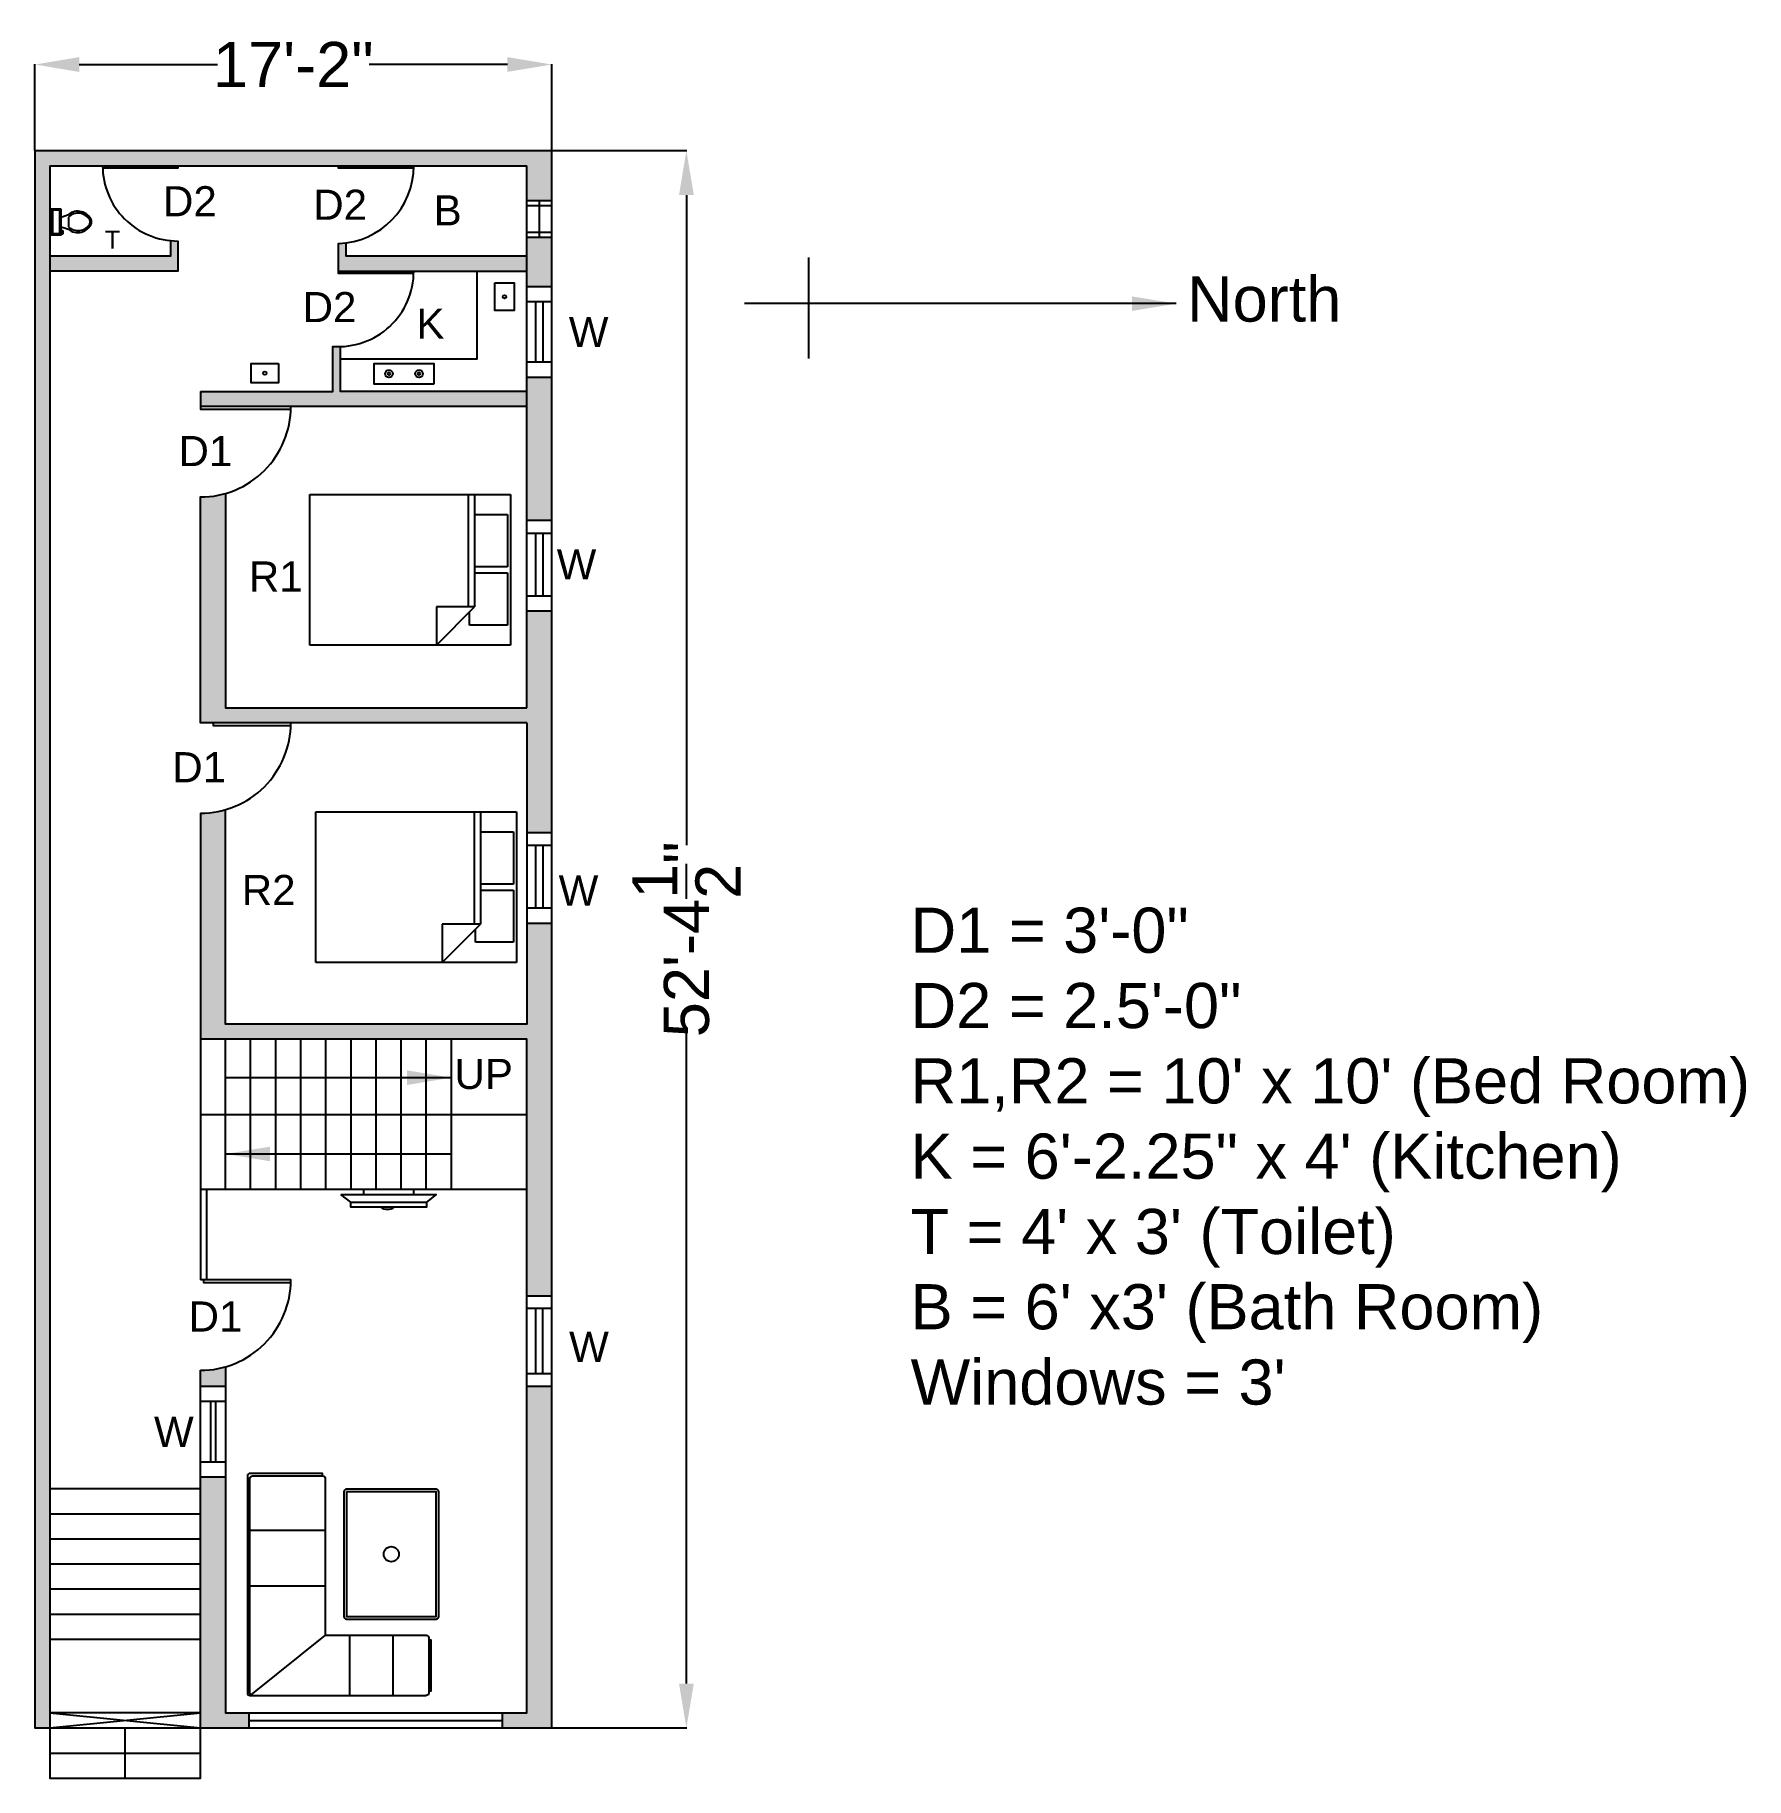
# Model space of a CAD drawing. Header units: inches. Extents: x 252 to 934, y 111 to 806.
import ezdxf

# ---------------------------------------------------------------- set-up
doc = ezdxf.new("R2010")
doc.units = ezdxf.units.IN
doc.header["$MEASUREMENT"] = 0
doc.styles.get("Standard").update_dxf_attribs({"font": 'arial.ttf', "height": 18})
doc.dimstyles.get("Standard").update_dxf_attribs({"dimtxt": 24.4375, "dimasz": 17.6875, "dimexe": 0.18, "dimexo": 0.0625, "dimgap": 0.09, "dimtad": 0, "dimzin": 0, "dimdsep": 46, "dimlunit": 4, "dimtxsty": 'Standard', "dimcen": 0.09, "dimadec": 0, "dimazin": 0, "dimtfac": 1, "dimtofl": 0, "dimtmove": 0, "dimatfit": 3, "dimfxl": 1, "dimtolj": 1, "dimtzin": 0, "dimarcsym": 0})

# ---------------------------------------------------------------- blocks, each defined once
blk = doc.blocks.new('Toilet - top')
for p, q in [((-10, -8.5), (-8, -8.5)), ((-10, -9.5), (-10, -8.5)), ((-7, -9.5), (-10, -9.5)), ((-8, -8.5), (-8, -8)), ((-7, -8), (-7, -9.5)), ((-4, -8), (-6, -14)), ((4, -14), (-4, -14)), ((4, -8), (6, -14)), ((9.5, -6), (9.5, -2))]:
    blk.add_line(p, q)
blk.add_lwpolyline([(10.5, -8), (10.5, 0), (-10.5, 0), (-10.5, -8)], close=True)
for points in [[(-9.5, -2), (-9.5, -6)], [(8.5, -1), (-8.5, -1)], [(-8.5, -7), (8.5, -7)]]:
    blk.add_lwpolyline(points)
for centre, radius, start, end in [((-8.6, -1.9), 0.884, 81.8699, 188.1301), ((-8.6, -6.1), 0.884, 171.8699, 278.1301), ((3.5, -21.6), 12.2, 141.4691, 247.9714), ((4.2, -21.8), 11.3, 136.3677, 238.9468), ((-3.5, -21.6), 12.2, 292.0284, 38.5307), ((-4.2, -21.8), 11.3, 301.053, 43.6321), ((8.6, -1.9), 0.884, 351.8699, 98.1301), ((8.6, -6.1), 0.884, 261.8699, 8.1301), ((0, -27.9), 4, 245.7318, 294.2682), ((0, -29), 4, 254.8605, 285.1395)]:
    blk.add_arc(centre, radius, start, end)
blk = doc.blocks.new('Bed - Queen')
at = {"linetype": 'Continuous'}
for p, q in [((0, -80.00003), (0, 0)), ((0, 0), (59.99999, 0)), ((59.99999, 0), (59.99999, -80.00003)), ((7.99999, -1.2), (28.79998, -1.2)), ((7.99999, -14.4), (7.99999, -1.2)), ((28.79998, -1.2), (28.79998, -14.4)), ((31.19999, -1.2), (51.99999, -1.2)), ((31.19999, -14.4), (31.19999, -1.2)), ((51.99999, -1.2), (51.99999, -16.4)), ((0, -14.4), (44.8, -14.4)), ((44.8, -16.8), (0, -16.8)), ((59.99999, -29.6), (44.8, -14.4)), ((44.8, -14.4), (44.8, -29.6)), ((51.99999, -16.4), (46.79936, -16.4)), ((44.8, -29.6), (59.99999, -29.6)), ((59.99999, -80.00003), (0, -80.00003))]:
    blk.add_line(p, q, dxfattribs=at)
blk = doc.blocks.new('*D6')
at = {"color": 0, "lineweight": -2, "transparency": 16777216}
for p, q in [((252.38, 759.77), (252.38, 794.22)), ((270.06, 794.04), (325.22, 794.04)), ((440.69, 794.04), (385.54, 794.04)), ((458.38, 759.77), (458.38, 794.22))]:
    blk.add_line(p, q, dxfattribs=at)
at = {"color": 0, "transparency": 16777216}
for points in [[(270.06, 796.99), (270.06, 791.09), (252.38, 794.04)], [(440.69, 796.99), (440.69, 791.09), (458.38, 794.04)]]:
    blk.add_solid(points, dxfattribs=at)
at = {"layer": 'Defpoints', "color": 0, "transparency": 16777216}
for p in [(458.38, 794.04), (252.38, 759.71), (458.38, 759.71)]:
    blk.add_point(p, dxfattribs=at)
at = {"color": 0, "transparency": 16777216, "insert": (355.38, 794.04), "char_height": 18, "attachment_point": 5}
blk.add_mtext('\\A1;17\'-2"', dxfattribs=at)
blk = doc.blocks.new('*D7')
at = {"color": 0, "lineweight": -2, "transparency": 16777216}
for p, q in [((458.44, 759.71), (512.21, 759.71)), ((512.03, 742.02), (512.03, 483.03)), ((512.03, 148.89), (512.03, 407.89)), ((458.44, 131.21), (512.21, 131.21))]:
    blk.add_line(p, q, dxfattribs=at)
at = {"color": 0, "transparency": 16777216}
for points in [[(509.08, 742.02), (514.98, 742.02), (512.03, 759.71)], [(509.08, 148.89), (514.98, 148.89), (512.03, 131.21)]]:
    blk.add_solid(points, dxfattribs=at)
at = {"layer": 'Defpoints', "color": 0, "transparency": 16777216}
for p in [(458.38, 759.71), (458.38, 131.21), (512.03, 131.21)]:
    blk.add_point(p, dxfattribs=at)
at = {"color": 0, "transparency": 16777216, "insert": (512.03, 445.46), "char_height": 18, "attachment_point": 5, "rotation": 90}
blk.add_mtext('\\A1;52\'-4{\\H1x;\\S1/2;}"', dxfattribs=at)

msp = doc.modelspace()

# ---------------------------------------------------------------- hatches: boundary and pattern name
at = {"true_color": 0x000000}
h = msp.add_hatch(color=18, dxfattribs=at)
h.dxf.hatch_style = 1
h.paths.add_polyline_path([(258.376, 753.705), (306.376, 753.705), (448.376, 753.705), (448.376, 739.816), (458.376, 739.816), (458.376, 759.705), (252.376, 759.705), (252.376, 131.205), (258.376, 131.205)])
h = msp.add_hatch(color=18, dxfattribs=at)
h.dxf.hatch_style = 1
h.paths.add_polyline_path([(309.376, 723.705, -0.0250471), (306.376, 723.856), (306.376, 717.705), (258.376, 717.705), (258.376, 711.705), (309.376, 711.705)])
h.paths.add_polyline_path([(448.376, 717.705), (376.376, 717.705), (376.376, 722.95, -0.024275), (373.376, 722.705), (373.376, 711.705), (448.376, 711.705)])
h.paths.add_polyline_path([(458.376, 725.22), (448.376, 725.22), (448.376, 717.705), (448.376, 705.51), (458.376, 705.51)])
h.paths.add_polyline_path([(458.376, 669.51), (448.376, 669.51), (448.376, 663.705), (448.376, 612.283), (458.376, 612.283)])
h.paths.add_polyline_path([(448.376, 663.705), (374.126, 663.705), (374.126, 681.638, -0.0249565), (371.126, 681.705), (371.126, 663.705), (318.376, 663.705), (318.376, 657.705), (371.126, 657.705), (448.376, 657.705)])
h = msp.add_hatch(color=18, dxfattribs=at)
h.dxf.hatch_style = 1
h.paths.add_polyline_path([(458.376, 576.283), (448.376, 576.283), (448.376, 537.705), (328.376, 537.705), (328.376, 623.122, -0.0704864), (318.376, 621.705), (318.376, 531.705), (448.376, 531.705), (448.376, 487.946), (458.376, 487.946)])
h = msp.add_hatch(color=18, dxfattribs=at)
h.dxf.hatch_style = 1
h.paths.add_polyline_path([(458.376, 451.946), (448.376, 451.946), (448.376, 411.705), (328.376, 411.705), (328.376, 497.122, -0.0704864), (318.376, 495.705), (318.376, 405.705), (448.376, 405.705), (448.376, 345.705), (448.376, 303.454), (458.376, 303.454)])
h.paths.add_polyline_path([(458.376, 267.459), (448.376, 267.459), (448.376, 137.205), (438.628, 137.205), (438.628, 131.205), (458.376, 131.205)])
h.paths.add_polyline_path([(328.376, 231.229), (318.376, 231.229), (318.376, 131.205), (337.691, 131.205), (337.691, 137.205), (328.376, 137.205)])
h = msp.add_hatch(color=18, dxfattribs=at)
h.dxf.hatch_style = 1
h.paths.add_polyline_path([(328.376, 275.122, -0.0704864), (318.376, 273.705), (318.376, 267.229), (328.376, 267.229)])

# ---------------------------------------------------------------- linework, layer by layer
for p, q in [((448.376, 537.705), (448.376, 753.705)), ((448.376, 739.816), (458.376, 739.816)), ((448.376, 737.816), (458.376, 737.816)), ((453.376, 739.816), (453.376, 725.22)), ((448.376, 727.22), (458.376, 727.22)), ((448.376, 725.22), (458.376, 725.22)), ((560.75, 717.161), (560.75, 676.828)), ((458.376, 699.51), (448.376, 699.51)), ((451.876, 699.51), (451.876, 675.51)), ((454.876, 699.51), (454.876, 675.51)), ((448.376, 675.51), (458.376, 675.51)), ((448.376, 607.283), (458.376, 607.283)), ((451.876, 607.283), (451.876, 582.283)), ((454.876, 607.283), (454.876, 582.283)), ((448.376, 582.283), (458.376, 582.283)), ((318.376, 495.705), (318.376, 309.705)), ((448.376, 482.946), (458.376, 482.946)), ((451.876, 482.946), (451.876, 457.946)), ((454.876, 482.946), (454.876, 457.946)), ((448.376, 457.946), (458.376, 457.946)), ((328.376, 345.705), (328.376, 405.705)), ((338.376, 345.705), (338.376, 405.705)), ((348.376, 345.705), (348.376, 405.705)), ((358.376, 345.705), (358.376, 405.705)), ((368.376, 345.705), (368.376, 405.705)), ((378.376, 345.705), (378.376, 405.705)), ((388.376, 345.705), (388.376, 405.705)), ((398.376, 345.705), (398.376, 405.705)), ((408.376, 345.705), (408.376, 405.705)), ((418.376, 345.705), (418.376, 405.705)), ((318.376, 375.705), (448.376, 375.705)), ((378.306, 340.705), (408.397, 340.705)), ((383.376, 345.705), (383.376, 343.705)), ((403.41, 343.705), (403.41, 345.705)), ((448.376, 303.454), (458.376, 303.454)), ((448.376, 298.454), (458.376, 298.454)), ((451.876, 298.454), (451.876, 272.459)), ((448.376, 272.459), (458.376, 272.459)), ((448.376, 267.459), (458.376, 267.459)), ((328.376, 261.229), (318.376, 261.229)), ((322.376, 261.229), (322.376, 237.229)), ((324.376, 261.229), (324.376, 237.229)), ((318.376, 237.229), (328.376, 237.229)), ((318.376, 226.455), (258.376, 226.455)), ((318.376, 216.455), (258.376, 216.455)), ((338.099, 210.077), (368.099, 210.077)), ((318.376, 206.455), (258.376, 206.455)), ((318.376, 196.455), (258.376, 196.455)), ((338.099, 187.879), (368.099, 187.879)), ((318.376, 186.455), (258.376, 186.455)), ((377.754, 168.129), (377.754, 144.129)), ((395.012, 168.129), (395.012, 144.129)), ((318.376, 166.455), (258.376, 166.455)), ((337.691, 137.205), (337.691, 131.205)), ((337.691, 134.205), (438.628, 134.205)), ((438.628, 137.205), (438.628, 131.205)), ((288.376, 111.205), (288.376, 131.205)), ((258.376, 121.205), (318.376, 121.205))]:
    msp.add_line(p, q)
for points in [[(458.376, 131.205), (458.376, 759.705), (252.376, 759.705), (252.376, 131.205)], [(411.493, 666.802), (411.493, 674.802), (387.493, 674.802), (387.493, 666.802)], [(374.28, 343.705), (412.304, 343.705), (408.397, 340.705), (408.397, 338.705), (378.306, 338.705), (378.306, 340.705)]]:
    msp.add_lwpolyline(points, close=True)
for points in [[(279.376, 753.705, 0.4142136), (309.376, 723.705), (309.376, 711.705), (258.376, 711.705)], [(403.359, 710.705), (373.376, 710.705), (373.376, 722.705, 0.4046436), (403.376, 753.705)], [(318.376, 663.705), (371.126, 663.705), (371.126, 681.705, 0.4355392), (403.376, 711.705)], [(448.376, 531.705), (318.376, 531.705), (318.376, 621.705, 0.4142136), (354.376, 657.705)], [(318.376, 495.705, 0.4142136), (354.376, 531.705)], [(318.376, 273.705, 0.4142136), (354.376, 309.705), (318.376, 309.705)], [(367.036, 231.63), (367.036, 232.63), (338.099, 232.63, 0.4142136), (337.099, 231.63), (337.099, 145.129, 0.4142136), (338.099, 144.129), (408.373, 144.129)], [(339.099, 144.129, -0.4142136), (338.099, 145.129), (338.099, 230.63, -0.4142136), (339.099, 231.63), (367.099, 231.63, -0.4142136), (368.099, 230.63), (368.099, 168.129), (338.426, 144.39)], [(368.099, 168.129), (408.373, 168.129, -0.4142136), (409.373, 167.129), (409.373, 145.129, -0.4142136), (408.373, 144.129)]]:
    msp.add_lwpolyline(points, format="xyb")
for points in [[(258.376, 753.705), (448.376, 753.705)], [(258.376, 753.705), (258.376, 111.205), (318.376, 111.205), (318.376, 273.705)], [(309.376, 753.705), (309.376, 752.705), (279.393, 752.705)], [(403.36, 752.705), (373.376, 752.705), (373.376, 753.705)], [(306.376, 723.856), (306.376, 717.705), (258.376, 717.705)], [(448.376, 717.705), (376.376, 717.705), (376.376, 722.95)], [(373.376, 711.705), (448.376, 711.705)], [(374.126, 676.816), (428.598, 676.816), (428.598, 711.705)], [(435.639, 706.997), (443.413, 706.997), (443.413, 696.009), (435.639, 696.009), (435.639, 706.997)], [(458.376, 705.51), (448.376, 705.51)], [(448.376, 663.705), (374.126, 663.705), (374.126, 681.638)], [(349.513, 674.93), (349.513, 667.156), (338.525, 667.156), (338.525, 674.93), (349.513, 674.93)], [(448.376, 669.51), (458.376, 669.51)], [(318.376, 663.705), (318.376, 656.705), (354.362, 656.705)], [(448.376, 657.705), (318.376, 657.705)], [(328.376, 623.122), (328.376, 537.705), (448.376, 537.705)], [(458.376, 612.283), (448.376, 612.283)], [(448.376, 576.283), (458.376, 576.283)], [(323.376, 531.705), (323.376, 530.705), (354.362, 530.705)], [(448.376, 531.705), (448.376, 411.705), (328.376, 411.705), (328.376, 497.122)], [(458.376, 487.946), (448.376, 487.946)], [(448.376, 451.946), (458.376, 451.946)], [(328.376, 275.122), (328.376, 137.205), (448.376, 137.205), (448.376, 405.705), (318.376, 405.705)], [(448.376, 345.705), (318.376, 345.705)], [(320.876, 309.705), (320.876, 345.705)], [(319.626, 309.705), (319.626, 308.705), (354.362, 308.705)], [(454.876, 272.459), (454.876, 298.454)], [(328.376, 267.229), (318.376, 267.229)], [(318.376, 231.229), (328.376, 231.229)], [(376.505, 225.304), (376.505, 175.604), (412.362, 175.604), (412.362, 225.304), (376.505, 225.304)], [(318.376, 176.455), (258.376, 176.455)], [(409.373, 146.017), (410.373, 146.017), (410.373, 166.15), (409.373, 166.15)], [(258.376, 131.205), (318.376, 137.205), (258.376, 137.205), (318.376, 131.205)]]:
    msp.add_lwpolyline(points)
msp.add_lwpolyline([(375.505, 225.304), (375.505, 175.604, 0.4142136), (376.505, 174.604), (412.362, 174.604, 0.4142136), (413.362, 175.604), (413.362, 225.304, 0.4142136), (412.362, 226.304), (376.505, 226.304, 0.4142136)], format="xyb", close=True)
for centre, radius in [((439.526, 701.503), 0.684), ((344.019, 671.043), 0.684), ((393.493, 670.802), 1.5), ((393.493, 670.802), 0.5), ((405.493, 670.802), 1.5), ((405.493, 670.802), 0.5), ((394.434, 200.454), 3)]:
    msp.add_circle(centre, radius)
msp.add_arc((392.9, 342.706), 4.831, 235.902889, 304.097111)

# ---------------------------------------------------------------- block references
at = {"xscale": 0.4886221546248953, "yscale": 0.4886221546248953, "zscale": 0.4886221546248953, "rotation": 90}
msp.add_blockref('Toilet - top', (258.887, 731.319), dxfattribs=at)
at = {"rotation": 270}
for p in [(441.975, 622.682), (444.359, 496.274)]:
    msp.add_blockref('Bed - Queen', p, dxfattribs=at)

# ---------------------------------------------------------------- texts
at = {"attachment_point": 1}
for s, width, gutter_width, insert, char_height in [('D2', 12, 2, (303.449, 745.549), 12), ('D2', 12, 2, (363.334, 744.17), 12), ('B', 12, 60, (411.311, 741.938), 12), ('T', 19.50333, 60, (280.236, 727.878), 7.2), ('North', 154.36386, 90, (711.547, 709.595), 18), ('D2', 12, 2, (359.099, 703.38), 12), ('K', 21.23194, 60, (404.447, 696.756), 12), ('W', 12, 60, (465.16, 693.462), 12), ('D1', 18, 2, (309.623, 646.011), 12), ('W', 12, 60, (460.335, 600.914), 12), ('R1', 43.41283, 60, (337.672, 596.034), 12), ('D1', 18, 2, (307.144, 520.028), 12), ('R2', 93.40336, 60, (334.835, 471.11), 12), ('W', 15.14298, 60, (461.116, 470.903), 12), ('D1 = 3\'-0"\\PD2 = 2.5\'-0"\\PR1,R2 = 10\' x 10\' (Bed Room)\\PK = 6\'-2.25" x 4\' (Kitchen)\\PT = 4\' x 3\' (Toilet)\\PB = 6\' x3\' (Bath Room)\\PWindows = 3\'', 338.60117, 90, (601.4, 458.072), 18), ('UP', 24.68326, 60, (419.607, 397.809), 12), ('D1', 18, 2, (313.656, 301.15), 12), ('W', 71.03917, 60, (465.286, 289.06), 12), ('W', 12, 60, (299.856, 255.174), 12)]:
    msp.add_mtext_dynamic_manual_height_columns(s, width=width, gutter_width=gutter_width, heights=[0], dxfattribs=dict(at, insert=insert, char_height=char_height))
at = {"char_height": 18}
for insert, attachment_point in [((535.051, 698.746), 6), ((328.286, 390.32), 6), ((418.466, 359.918), 4)]:
    msp.add_mtext('\\A1;', dxfattribs=dict(at, insert=insert, attachment_point=attachment_point))

# ---------------------------------------------------------------- dimensions: what is measured, and where the dimension line sits
dim = msp.add_linear_dim(base=(458.376, 794.038), p1=(252.376, 759.705), p2=(458.376, 759.705), dimstyle='Standard')
dim.commit()
dim.dimension.update_dxf_attribs({"geometry": '*D6', "text_midpoint": (355.376, 794.038)})
dim = msp.add_linear_dim(base=(512.033, 131.205), p1=(458.376, 759.705), p2=(458.376, 131.205), angle=90, dimstyle='Standard')
dim.commit()
dim.dimension.update_dxf_attribs({"geometry": '*D7', "text_midpoint": (512.033, 445.455)})

# ---------------------------------------------------------------- leaders
for points in [[(707.232, 698.746), (535.141, 698.746)], [(418.376, 390.32), (328.376, 390.32)], [(328.376, 359.918), (418.376, 359.918)]]:
    msp.add_leader(points, dimstyle='Standard')

doc.saveas('drawing.dxf')
